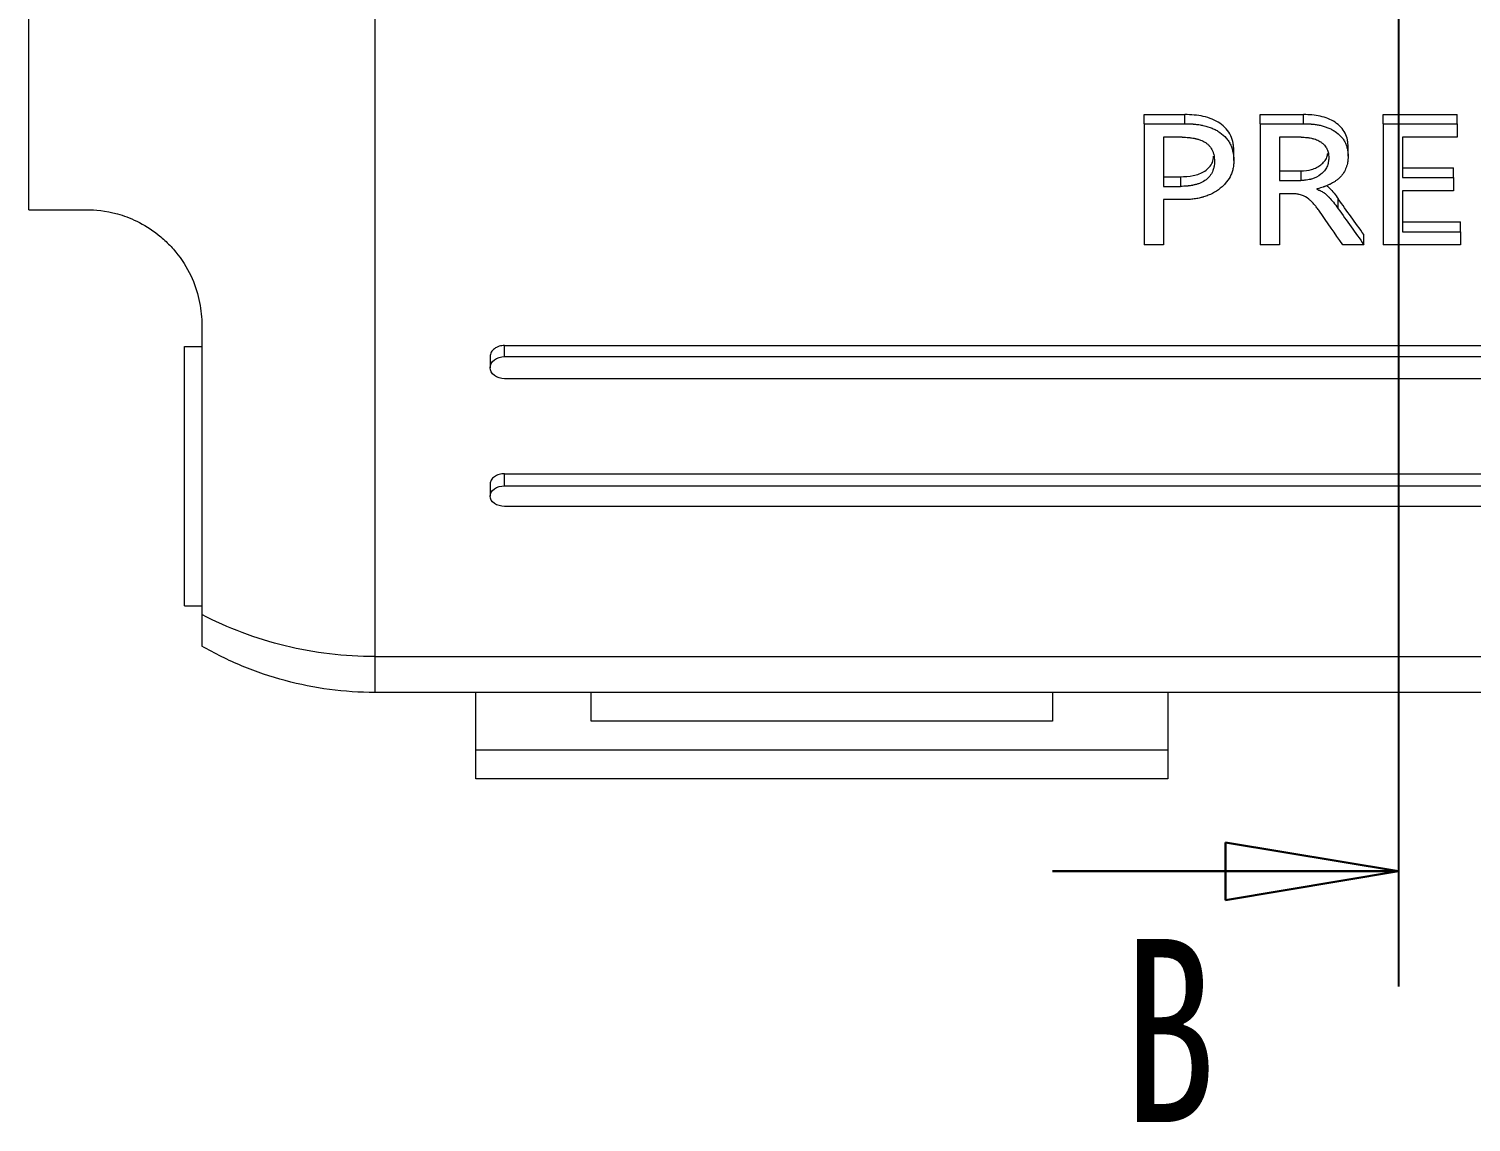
# Model space of a CAD drawing. Header units: inches. Extents: x 1531 to 2581, y 452 to 704.
# Drawn here: x 1672.31 to 1697.32, y 562.57 to 581.52 of the extents above; entities that cross this region are included whole.
import ezdxf

# ---------------------------------------------------------------- set-up
doc = ezdxf.new("R2010")
doc.units = ezdxf.units.IN
doc.header["$LTSCALE"] = 15
doc.styles.add('SLDTEXTSTYLE0', font='TXT', dxfattribs={"width": 0.75})

# ---------------------------------------------------------------- blocks, each defined once
blk = doc.blocks.new('_CLOSED')
at = {"color": 0, "linetype": 'ByBlock', "lineweight": -2}
for p, q in [((-1, 0.166667), (0, 0)), ((-1, 0.166667), (-1, -0.166667)), ((0, 0), (-1, -0.166667)), ((0, 0), (-1, 0))]:
    blk.add_line(p, q, dxfattribs=at)

msp = doc.modelspace()

# ---------------------------------------------------------------- linework, layer by layer
at = {"color": 1}
msp.add_line((1696.06, 602.12), (1696.06, 564.92), dxfattribs=at)
at = {"color": 7, "linetype": 'Continuous', "lineweight": 15}
for p, q in [((1672.31, 578.388), (1672.31, 598.388)), ((1678.31, 598.388), (1678.31, 570.642)), ((1691.652, 580.037), (1692.359, 580.037)), ((1691.652, 579.88), (1691.652, 580.037)), ((1691.652, 579.88), (1691.652, 577.782)), ((1691.652, 579.88), (1692.359, 579.88)), ((1692.359, 579.88), (1692.359, 580.037)), ((1693.664, 580.037), (1694.418, 580.037)), ((1693.664, 579.88), (1693.664, 580.037)), ((1693.664, 579.88), (1694.418, 579.88)), ((1693.664, 579.88), (1693.664, 577.782)), ((1694.418, 579.88), (1694.418, 580.037)), ((1695.798, 580.037), (1697.079, 580.037)), ((1695.798, 579.88), (1695.798, 580.037)), ((1695.798, 579.88), (1697.079, 579.88)), ((1695.798, 579.88), (1695.798, 577.782)), ((1697.079, 579.88), (1697.079, 580.037)), ((1697.079, 579.88), (1697.079, 579.645)), ((1692.311, 579.645), (1691.987, 579.645)), ((1691.987, 579.645), (1691.987, 578.793)), ((1694.374, 579.645), (1694, 579.645)), ((1694, 579.645), (1694, 578.895)), ((1697.079, 579.645), (1696.134, 579.645)), ((1696.134, 579.645), (1696.134, 578.947)), ((1693.207, 579.242), (1693.207, 579.404)), ((1695.189, 579.315), (1695.189, 579.477)), ((1694, 579.061), (1694.37, 579.061)), ((1694.37, 579.061), (1694.37, 578.895)), ((1696.134, 579.112), (1697.018, 579.112)), ((1697.018, 578.947), (1697.018, 579.112)), ((1691.987, 578.959), (1692.28, 578.959)), ((1691.987, 578.793), (1692.28, 578.793)), ((1692.28, 578.959), (1692.28, 578.793)), ((1694, 578.895), (1694.37, 578.895)), ((1696.134, 578.947), (1697.018, 578.947)), ((1697.018, 578.947), (1697.018, 578.716)), ((1691.987, 578.563), (1691.987, 577.782)), ((1692.306, 578.563), (1691.987, 578.563)), ((1694.227, 578.665), (1694, 578.665)), ((1694, 578.665), (1694, 577.782)), ((1694.646, 578.751), (1694.646, 578.744)), ((1695.018, 578.406), (1695.018, 578.576)), ((1697.018, 578.716), (1696.134, 578.716)), ((1696.134, 578.716), (1696.134, 578.007)), ((1696.134, 578.181), (1697.14, 578.181)), ((1697.14, 578.007), (1697.14, 578.181)), ((1695.463, 577.782), (1695.463, 577.957)), ((1696.134, 578.007), (1697.14, 578.007)), ((1697.14, 578.007), (1697.14, 577.782)), ((1691.987, 577.782), (1691.652, 577.782)), ((1694, 577.782), (1693.664, 577.782)), ((1695.463, 577.782), (1695.097, 577.782)), ((1697.14, 577.782), (1695.798, 577.782)), ((1675.31, 576.388), (1675.31, 571.369)), ((1675.01, 571.52), (1675.01, 576.02)), ((1675.01, 576.02), (1675.31, 576.02)), ((1680.31, 575.843), (1680.31, 575.65)), ((1680.56, 576.035), (1711.56, 576.035)), ((1680.56, 575.844), (1680.56, 576.035)), ((1680.56, 575.844), (1711.56, 575.844)), ((1711.56, 575.458), (1680.56, 575.458)), ((1680.56, 573.812), (1711.56, 573.812)), ((1680.56, 573.601), (1680.56, 573.812)), ((1680.31, 573.634), (1680.31, 573.422)), ((1680.56, 573.601), (1711.56, 573.601)), ((1711.56, 573.244), (1680.56, 573.244)), ((1675.01, 571.52), (1675.31, 571.52)), ((1678.31, 570.642), (1713.81, 570.642)), ((1678.31, 570.642), (1678.31, 570.02)), ((1713.81, 570.02), (1678.31, 570.02)), ((1680.06, 569.02), (1680.06, 570.02)), ((1682.06, 569.52), (1682.06, 570.02)), ((1690.06, 570.02), (1690.06, 569.52)), ((1692.06, 570.02), (1692.06, 569.02)), ((1690.06, 569.52), (1682.06, 569.52)), ((1692.06, 569.02), (1680.06, 569.02)), ((1680.06, 568.52), (1680.06, 569.02)), ((1692.06, 569.02), (1692.06, 568.52)), ((1692.06, 568.52), (1680.06, 568.52))]:
    msp.add_line(p, q, dxfattribs=at)
at = {"color": 7, "linetype": 'Continuous', "lineweight": 30}
msp.add_line((1690.06, 566.92), (1696.06, 566.92), dxfattribs=at)
at = {"color": 7, "linetype": 'Continuous', "lineweight": 15}
for points, knots in [([(1693.207, 579.404), (1693.206, 579.427), (1693.205, 579.472), (1693.193, 579.562), (1693.159, 579.672), (1693.082, 579.793), (1692.969, 579.89), (1692.832, 579.963), (1692.679, 580.009), (1692.52, 580.034), (1692.413, 580.036), (1692.359, 580.037)], [0, 0, 0, 0, 0.06259, 0.125162, 0.25013, 0.375119, 0.499836, 0.62243, 0.749788, 0.874867, 1, 1, 1, 1]), ([(1692.359, 579.88), (1692.392, 579.88), (1692.422, 579.879), (1692.463, 579.877), (1692.475, 579.876), (1692.493, 579.875), (1692.498, 579.875), (1692.506, 579.874), (1692.509, 579.874), (1692.514, 579.873), (1692.516, 579.873), (1692.548, 579.87), (1692.575, 579.867), (1692.614, 579.861), (1692.627, 579.858), (1692.646, 579.855), (1692.653, 579.853), (1692.665, 579.851), (1692.67, 579.85), (1692.734, 579.835), (1692.785, 579.819), (1692.854, 579.79), (1692.876, 579.78), (1692.922, 579.756), (1692.943, 579.743), (1693.007, 579.699), (1693.044, 579.666), (1693.091, 579.611), (1693.106, 579.592), (1693.125, 579.562), (1693.131, 579.552), (1693.142, 579.531), (1693.148, 579.52), (1693.162, 579.489), (1693.17, 579.467), (1693.184, 579.423), (1693.19, 579.4), (1693.197, 579.366), (1693.199, 579.355), (1693.201, 579.338), (1693.202, 579.332), (1693.203, 579.324), (1693.203, 579.321), (1693.204, 579.315), (1693.204, 579.312), (1693.205, 579.295), (1693.206, 579.272), (1693.207, 579.242)], [0, 0, 0, 0, 0.0625, 0.0625, 0.09375, 0.09375, 0.109375, 0.109375, 0.117188, 0.117188, 0.125, 0.125, 0.1875, 0.1875, 0.21875, 0.21875, 0.234375, 0.234375, 0.25, 0.25, 0.375, 0.375, 0.4375, 0.4375, 0.5, 0.5, 0.625, 0.625, 0.6875, 0.6875, 0.71875, 0.71875, 0.75, 0.75, 0.8125, 0.8125, 0.875, 0.875, 0.90625, 0.90625, 0.921875, 0.921875, 0.929688, 0.929688, 0.9375, 0.9375, 1, 1, 1, 1]), ([(1695.189, 579.477), (1695.188, 579.497), (1695.187, 579.537), (1695.175, 579.618), (1695.13, 579.755), (1695.006, 579.888), (1694.841, 579.971), (1694.705, 580.013), (1694.562, 580.034), (1694.466, 580.036), (1694.418, 580.037)], [0, 0, 0, 0, 0.062721, 0.125422, 0.250597, 0.498792, 0.623977, 0.749249, 0.874598, 1, 1, 1, 1]), ([(1694.418, 579.88), (1694.448, 579.88), (1694.475, 579.879), (1694.511, 579.877), (1694.522, 579.876), (1694.538, 579.875), (1694.543, 579.875), (1694.55, 579.874), (1694.553, 579.874), (1694.557, 579.874), (1694.559, 579.874), (1694.588, 579.871), (1694.612, 579.868), (1694.648, 579.863), (1694.659, 579.861), (1694.682, 579.856), (1694.692, 579.854), (1694.727, 579.847), (1694.75, 579.84), (1694.784, 579.83), (1694.795, 579.826), (1694.817, 579.818), (1694.827, 579.815), (1694.862, 579.801), (1694.883, 579.791), (1694.914, 579.775), (1694.924, 579.769), (1694.943, 579.758), (1694.952, 579.753), (1695.001, 579.72), (1695.035, 579.691), (1695.079, 579.642), (1695.092, 579.626), (1695.11, 579.6), (1695.116, 579.591), (1695.127, 579.573), (1695.132, 579.563), (1695.145, 579.536), (1695.153, 579.518), (1695.163, 579.488), (1695.166, 579.478), (1695.172, 579.458), (1695.174, 579.447), (1695.179, 579.426), (1695.18, 579.416), (1695.183, 579.401), (1695.183, 579.396), (1695.184, 579.388), (1695.185, 579.386), (1695.185, 579.381), (1695.185, 579.377), (1695.187, 579.362), (1695.188, 579.342), (1695.189, 579.315)], [0, 0, 0, 0, 0.0625, 0.0625, 0.09375, 0.09375, 0.109375, 0.109375, 0.117188, 0.117188, 0.125, 0.125, 0.1875, 0.1875, 0.21875, 0.21875, 0.25, 0.25, 0.3125, 0.3125, 0.34375, 0.34375, 0.375, 0.375, 0.4375, 0.4375, 0.46875, 0.46875, 0.5, 0.5, 0.625, 0.625, 0.6875, 0.6875, 0.71875, 0.71875, 0.75, 0.75, 0.8125, 0.8125, 0.84375, 0.84375, 0.875, 0.875, 0.90625, 0.90625, 0.921875, 0.921875, 0.929688, 0.929688, 0.9375, 0.9375, 1, 1, 1, 1]), ([(1692.311, 579.645), (1692.356, 579.644), (1692.391, 579.643), (1692.419, 579.641), (1692.422, 579.64), (1692.426, 579.64), (1692.429, 579.64), (1692.436, 579.639), (1692.44, 579.639), (1692.454, 579.637), (1692.463, 579.636), (1692.489, 579.632), (1692.506, 579.63), (1692.526, 579.626), (1692.531, 579.625), (1692.541, 579.622), (1692.545, 579.621), (1692.559, 579.618), (1692.568, 579.616), (1692.594, 579.608), (1692.611, 579.603), (1692.659, 579.584), (1692.689, 579.57), (1692.728, 579.544), (1692.741, 579.534), (1692.766, 579.513), (1692.777, 579.502), (1692.807, 579.465), (1692.824, 579.438), (1692.841, 579.4), (1692.844, 579.394), (1692.849, 579.379), (1692.852, 579.372), (1692.858, 579.35), (1692.862, 579.336), (1692.864, 579.319), (1692.865, 579.318), (1692.865, 579.315), (1692.865, 579.314), (1692.866, 579.309), (1692.866, 579.306), (1692.867, 579.296), (1692.868, 579.289), (1692.87, 579.267), (1692.871, 579.25), (1692.871, 579.231)], [0, 0, 0, 0, 0.125, 0.125, 0.132812, 0.132812, 0.140625, 0.140625, 0.15625, 0.15625, 0.1875, 0.1875, 0.25, 0.25, 0.265625, 0.265625, 0.28125, 0.28125, 0.3125, 0.3125, 0.375, 0.375, 0.5, 0.5, 0.5625, 0.5625, 0.625, 0.625, 0.75, 0.75, 0.78125, 0.78125, 0.8125, 0.8125, 0.875, 0.875, 0.882812, 0.882812, 0.890625, 0.890625, 0.90625, 0.90625, 0.9375, 0.9375, 1, 1, 1, 1]), ([(1694.374, 579.645), (1694.414, 579.644), (1694.444, 579.643), (1694.466, 579.641), (1694.468, 579.641), (1694.472, 579.64), (1694.474, 579.64), (1694.48, 579.64), (1694.484, 579.639), (1694.495, 579.638), (1694.502, 579.637), (1694.525, 579.634), (1694.539, 579.631), (1694.56, 579.626), (1694.569, 579.624), (1694.584, 579.62), (1694.592, 579.618), (1694.614, 579.612), (1694.628, 579.607), (1694.668, 579.59), (1694.693, 579.577), (1694.72, 579.559), (1694.727, 579.554), (1694.738, 579.545), (1694.743, 579.541), (1694.759, 579.527), (1694.769, 579.518), (1694.796, 579.487), (1694.81, 579.465), (1694.828, 579.429), (1694.832, 579.418), (1694.84, 579.393), (1694.843, 579.381), (1694.847, 579.364), (1694.847, 579.362), (1694.848, 579.357), (1694.848, 579.354), (1694.85, 579.346), (1694.85, 579.34), (1694.852, 579.321), (1694.853, 579.307), (1694.853, 579.291)], [0, 0, 0, 0, 0.125, 0.125, 0.132812, 0.132812, 0.140625, 0.140625, 0.15625, 0.15625, 0.1875, 0.1875, 0.25, 0.25, 0.28125, 0.28125, 0.3125, 0.3125, 0.375, 0.375, 0.5, 0.5, 0.53125, 0.53125, 0.5625, 0.5625, 0.625, 0.625, 0.75, 0.75, 0.8125, 0.8125, 0.875, 0.875, 0.890625, 0.890625, 0.90625, 0.90625, 0.9375, 0.9375, 1, 1, 1, 1]), ([(1692.28, 578.959), (1692.355, 578.963), (1692.468, 578.967), (1692.61, 579.007), (1692.707, 579.056), (1692.784, 579.124), (1692.844, 579.211), (1692.852, 579.278), (1692.856, 579.314)], [0, 0, 0, 0, 0.280179, 0.420949, 0.560556, 0.699258, 0.840617, 1, 1, 1, 1]), ([(1694.37, 579.061), (1694.433, 579.065), (1694.529, 579.071), (1694.644, 579.117), (1694.72, 579.165), (1694.779, 579.226), (1694.827, 579.294), (1694.833, 579.346), (1694.836, 579.371)], [0, 0, 0, 0, 0.287548, 0.433545, 0.57585, 0.720032, 0.864178, 1, 1, 1, 1]), ([(1695.189, 579.315), (1695.188, 579.295), (1695.187, 579.277), (1695.186, 579.252), (1695.185, 579.245), (1695.183, 579.233), (1695.183, 579.23), (1695.182, 579.224), (1695.182, 579.223), (1695.181, 579.219), (1695.181, 579.218), (1695.178, 579.198), (1695.174, 579.181), (1695.168, 579.157), (1695.166, 579.149), (1695.161, 579.134), (1695.159, 579.127), (1695.144, 579.086), (1695.129, 579.056), (1695.101, 579.013), (1695.091, 578.999), (1695.069, 578.972), (1695.057, 578.958), (1695.033, 578.935), (1695.02, 578.923), (1694.998, 578.906), (1694.991, 578.9), (1694.975, 578.889), (1694.969, 578.884), (1694.948, 578.87), (1694.932, 578.861), (1694.908, 578.847), (1694.899, 578.842), (1694.886, 578.835), (1694.881, 578.833), (1694.872, 578.828), (1694.867, 578.826), (1694.847, 578.816), (1694.83, 578.809), (1694.804, 578.799), (1694.795, 578.795), (1694.781, 578.79), (1694.777, 578.788), (1694.769, 578.786), (1694.767, 578.785), (1694.762, 578.783), (1694.759, 578.782), (1694.73, 578.772), (1694.693, 578.762), (1694.646, 578.751)], [0, 0, 0, 0, 0.0625, 0.0625, 0.09375, 0.09375, 0.109375, 0.109375, 0.117188, 0.117188, 0.125, 0.125, 0.1875, 0.1875, 0.21875, 0.21875, 0.25, 0.25, 0.375, 0.375, 0.4375, 0.4375, 0.5, 0.5, 0.5625, 0.5625, 0.59375, 0.59375, 0.625, 0.625, 0.6875, 0.6875, 0.71875, 0.71875, 0.734375, 0.734375, 0.75, 0.75, 0.8125, 0.8125, 0.84375, 0.84375, 0.859375, 0.859375, 0.867188, 0.867188, 0.875, 0.875, 1, 1, 1, 1]), ([(1692.871, 579.231), (1692.871, 579.193), (1692.868, 579.161), (1692.863, 579.135), (1692.862, 579.132), (1692.861, 579.128), (1692.861, 579.126), (1692.86, 579.12), (1692.859, 579.116), (1692.856, 579.104), (1692.854, 579.096), (1692.846, 579.073), (1692.841, 579.059), (1692.831, 579.038), (1692.827, 579.03), (1692.819, 579.015), (1692.815, 579.008), (1692.801, 578.987), (1692.792, 578.974), (1692.759, 578.936), (1692.733, 578.913), (1692.674, 578.874), (1692.643, 578.858), (1692.592, 578.838), (1692.574, 578.832), (1692.54, 578.822), (1692.522, 578.818), (1692.498, 578.813), (1692.495, 578.812), (1692.486, 578.81), (1692.482, 578.81), (1692.469, 578.807), (1692.46, 578.806), (1692.441, 578.803), (1692.431, 578.802), (1692.416, 578.8), (1692.41, 578.799), (1692.403, 578.799), (1692.399, 578.798), (1692.362, 578.795), (1692.324, 578.793), (1692.28, 578.793)], [0, 0, 0, 0, 0.125, 0.125, 0.132812, 0.132812, 0.140625, 0.140625, 0.15625, 0.15625, 0.1875, 0.1875, 0.25, 0.25, 0.28125, 0.28125, 0.3125, 0.3125, 0.375, 0.375, 0.5, 0.5, 0.625, 0.625, 0.6875, 0.6875, 0.75, 0.75, 0.765625, 0.765625, 0.78125, 0.78125, 0.8125, 0.8125, 0.84375, 0.84375, 0.859375, 0.859375, 0.875, 0.875, 1, 1, 1, 1]), ([(1693.207, 579.242), (1693.206, 579.226), (1693.206, 579.212), (1693.205, 579.194), (1693.205, 579.188), (1693.204, 579.181), (1693.204, 579.178), (1693.204, 579.174), (1693.204, 579.172), (1693.201, 579.147), (1693.197, 579.123), (1693.186, 579.074), (1693.179, 579.05), (1693.163, 579.004), (1693.153, 578.983), (1693.12, 578.918), (1693.092, 578.878), (1693.041, 578.821), (1693.023, 578.803), (1692.993, 578.776), (1692.983, 578.768), (1692.961, 578.751), (1692.95, 578.742), (1692.896, 578.704), (1692.849, 578.677), (1692.775, 578.643), (1692.75, 578.632), (1692.711, 578.618), (1692.697, 578.614), (1692.677, 578.608), (1692.67, 578.606), (1692.657, 578.602), (1692.649, 578.6), (1692.618, 578.591), (1692.591, 578.586), (1692.536, 578.576), (1692.506, 578.572), (1692.462, 578.567), (1692.447, 578.566), (1692.426, 578.565), (1692.419, 578.565), (1692.409, 578.564), (1692.405, 578.564), (1692.398, 578.564), (1692.394, 578.564), (1692.373, 578.563), (1692.345, 578.563), (1692.306, 578.563)], [0, 0, 0, 0, 0.03125, 0.03125, 0.046875, 0.046875, 0.054688, 0.054688, 0.0625, 0.0625, 0.125, 0.125, 0.1875, 0.1875, 0.25, 0.25, 0.375, 0.375, 0.4375, 0.4375, 0.46875, 0.46875, 0.5, 0.5, 0.625, 0.625, 0.6875, 0.6875, 0.71875, 0.71875, 0.734375, 0.734375, 0.75, 0.75, 0.8125, 0.8125, 0.875, 0.875, 0.90625, 0.90625, 0.921875, 0.921875, 0.929688, 0.929688, 0.9375, 0.9375, 1, 1, 1, 1]), ([(1694.853, 579.291), (1694.853, 579.273), (1694.852, 579.259), (1694.851, 579.246), (1694.851, 579.244), (1694.85, 579.238), (1694.85, 579.235), (1694.848, 579.225), (1694.847, 579.219), (1694.843, 579.199), (1694.839, 579.184), (1694.831, 579.158), (1694.827, 579.145), (1694.816, 579.123), (1694.81, 579.11), (1694.795, 579.087), (1694.787, 579.075), (1694.768, 579.052), (1694.759, 579.041), (1694.739, 579.021), (1694.728, 579.011), (1694.671, 578.965), (1694.618, 578.938), (1694.548, 578.918), (1694.542, 578.916), (1694.527, 578.912), (1694.52, 578.911), (1694.497, 578.906), (1694.481, 578.903), (1694.46, 578.901), (1694.458, 578.9), (1694.451, 578.9), (1694.448, 578.899), (1694.437, 578.898), (1694.429, 578.898), (1694.406, 578.896), (1694.389, 578.896), (1694.37, 578.895)], [0, 0, 0, 0, 0.0625, 0.0625, 0.078125, 0.078125, 0.09375, 0.09375, 0.125, 0.125, 0.1875, 0.1875, 0.25, 0.25, 0.3125, 0.3125, 0.375, 0.375, 0.4375, 0.4375, 0.5, 0.5, 0.75, 0.75, 0.78125, 0.78125, 0.8125, 0.8125, 0.875, 0.875, 0.890625, 0.890625, 0.90625, 0.90625, 0.9375, 0.9375, 1, 1, 1, 1]), ([(1694.816, 578.808), (1694.832, 578.795), (1694.913, 578.727), (1694.971, 578.643), (1695.018, 578.576)], [0, 0, 0, 0, 0.193463, 1, 1, 1, 1]), ([(1694.691, 578.362), (1694.675, 578.385), (1694.66, 578.405), (1694.64, 578.433), (1694.633, 578.441), (1694.623, 578.453), (1694.62, 578.457), (1694.616, 578.463), (1694.614, 578.465), (1694.611, 578.468), (1694.61, 578.47), (1694.592, 578.491), (1694.576, 578.509), (1694.551, 578.534), (1694.542, 578.542), (1694.53, 578.554), (1694.526, 578.558), (1694.517, 578.565), (1694.514, 578.568), (1694.471, 578.604), (1694.429, 578.627), (1694.367, 578.647), (1694.355, 578.65), (1694.336, 578.654), (1694.33, 578.656), (1694.32, 578.658), (1694.317, 578.658), (1694.311, 578.659), (1694.307, 578.66), (1694.287, 578.662), (1694.261, 578.664), (1694.227, 578.665)], [0, 0, 0, 0, 0.125, 0.125, 0.1875, 0.1875, 0.21875, 0.21875, 0.234375, 0.234375, 0.25, 0.25, 0.375, 0.375, 0.4375, 0.4375, 0.46875, 0.46875, 0.5, 0.5, 0.75, 0.75, 0.8125, 0.8125, 0.84375, 0.84375, 0.859375, 0.859375, 0.875, 0.875, 1, 1, 1, 1]), ([(1694.646, 578.744), (1694.66, 578.738), (1694.672, 578.734), (1694.688, 578.727), (1694.693, 578.725), (1694.699, 578.722), (1694.701, 578.721), (1694.705, 578.719), (1694.706, 578.719), (1694.719, 578.713), (1694.728, 578.707), (1694.743, 578.699), (1694.747, 578.696), (1694.757, 578.69), (1694.762, 578.687), (1694.782, 578.673), (1694.798, 578.661), (1694.822, 578.64), (1694.83, 578.633), (1694.842, 578.621), (1694.846, 578.617), (1694.852, 578.61), (1694.854, 578.608), (1694.857, 578.605), (1694.858, 578.604), (1694.86, 578.602), (1694.862, 578.6), (1694.905, 578.554), (1694.957, 578.49), (1695.018, 578.406)], [0, 0, 0, 0, 0.0625, 0.0625, 0.09375, 0.09375, 0.109375, 0.109375, 0.125, 0.125, 0.1875, 0.1875, 0.21875, 0.21875, 0.25, 0.25, 0.375, 0.375, 0.4375, 0.4375, 0.46875, 0.46875, 0.484375, 0.484375, 0.492188, 0.492188, 0.5, 0.5, 1, 1, 1, 1]), ([(1672.31, 578.388), (1672.31, 578.388), (1672.385, 578.388), (1672.628, 578.388), (1672.731, 578.388), (1672.986, 578.388), (1673.136, 578.388), (1673.31, 578.388)], [0, 0, 0, 0, 0.5, 0.5, 0.75, 0.75, 1, 1, 1, 1]), ([(1673.31, 578.388), (1673.463, 578.388), (1673.636, 578.373), (1673.952, 578.286), (1674.064, 578.246), (1674.304, 578.129), (1674.428, 578.054), (1674.615, 577.906), (1674.675, 577.852), (1674.791, 577.735), (1674.846, 577.672), (1674.996, 577.476), (1675.079, 577.335), (1675.202, 577.056), (1675.244, 576.915), (1675.298, 576.645), (1675.31, 576.515), (1675.31, 576.388)], [0, 0, 0, 0, 0.25, 0.25, 0.375, 0.375, 0.5, 0.5, 0.5625, 0.5625, 0.625, 0.625, 0.75, 0.75, 0.875, 0.875, 1, 1, 1, 1]), ([(1680.56, 576.035), (1680.543, 576.034), (1680.511, 576.033), (1680.448, 576.018), (1680.378, 575.982), (1680.333, 575.929), (1680.313, 575.881), (1680.311, 575.856), (1680.31, 575.843)], [0, 0, 0, 0, 0.127788, 0.251354, 0.499911, 0.749354, 0.8747, 1, 1, 1, 1]), ([(1680.56, 575.458), (1680.493, 575.459), (1680.43, 575.478), (1680.336, 575.55), (1680.31, 575.599), (1680.31, 575.701), (1680.336, 575.751), (1680.43, 575.823), (1680.493, 575.843), (1680.56, 575.844)], [0, 0, 0, 0, 0.25, 0.25, 0.5, 0.5, 0.75, 0.75, 1, 1, 1, 1]), ([(1680.56, 573.812), (1680.543, 573.811), (1680.511, 573.809), (1680.448, 573.795), (1680.378, 573.763), (1680.333, 573.713), (1680.313, 573.669), (1680.311, 573.646), (1680.31, 573.634)], [0, 0, 0, 0, 0.1277884, 0.2513536, 0.4999113, 0.7493543, 0.8746995, 1, 1, 1, 1]), ([(1680.56, 573.244), (1680.493, 573.245), (1680.43, 573.263), (1680.336, 573.33), (1680.31, 573.375), (1680.31, 573.469), (1680.336, 573.515), (1680.43, 573.582), (1680.493, 573.601), (1680.56, 573.601)], [0, 0, 0, 0, 0.25, 0.25, 0.5, 0.5, 0.75, 0.75, 1, 1, 1, 1]), ([(1678.31, 570.642), (1677.781, 570.642), (1677.263, 570.704), (1676.504, 570.889), (1676.252, 570.966), (1675.769, 571.147), (1675.535, 571.252), (1675.31, 571.369)], [0, 0, 0, 0, 0.5, 0.5, 0.75, 0.75, 1, 1, 1, 1]), ([(1675.31, 571.369), (1675.31, 571.193), (1675.31, 571.057), (1675.31, 570.87), (1675.31, 570.824), (1675.31, 570.824)], [0, 0, 0, 0, 0.5, 0.5, 1, 1, 1, 1]), ([(1678.31, 570.02), (1677.781, 570.02), (1677.263, 570.089), (1676.504, 570.292), (1676.252, 570.378), (1675.769, 570.578), (1675.536, 570.694), (1675.31, 570.824)], [0, 0, 0, 0, 0.5, 0.5, 0.75, 0.75, 1, 1, 1, 1])]:
    msp.add_open_spline(points, degree=3, knots=knots, dxfattribs=at)
for points in [[(1695.463, 577.957), (1695.314, 578.162), (1695.166, 578.368), (1695.018, 578.576)], [(1695.097, 577.782), (1694.962, 577.974), (1694.827, 578.167), (1694.691, 578.362)], [(1695.018, 578.406), (1695.166, 578.197), (1695.314, 577.988), (1695.463, 577.782)]]:
    msp.add_open_spline(points, degree=3, dxfattribs=at)

# ---------------------------------------------------------------- block references
at = {"color": 7, "linetype": 'Continuous', "lineweight": 30, "xscale": 3, "yscale": 3, "zscale": 0.5}
msp.add_blockref('_CLOSED', (1696.06, 566.92), dxfattribs=at)

# ---------------------------------------------------------------- texts
at = {"color": 7, "linetype": 'Continuous', "insert": (1691.279, 565.746), "char_height": 3.175, "attachment_point": 1, "style": 'SLDTEXTSTYLE0'}
msp.add_mtext('B', dxfattribs=at)

doc.saveas('drawing.dxf')
